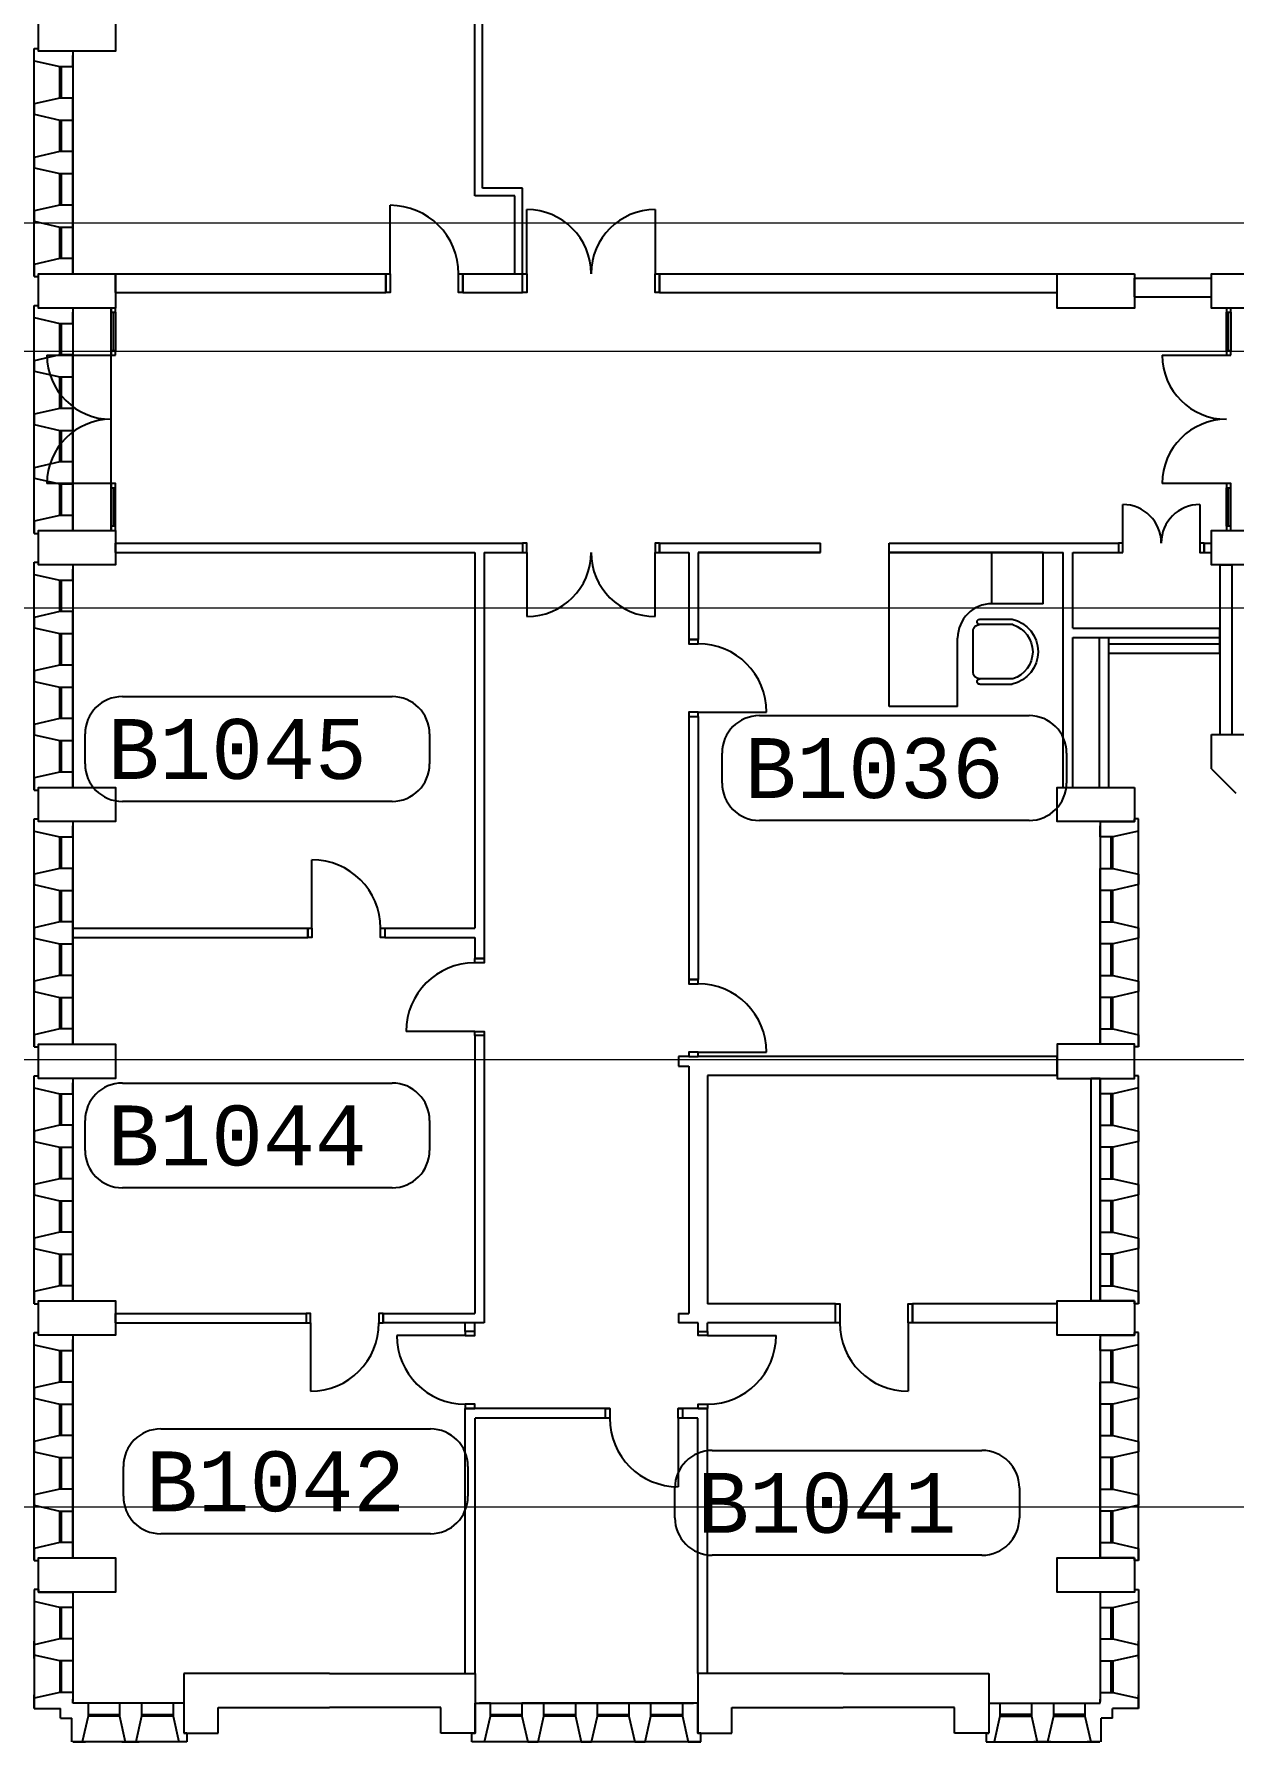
# Model space of a CAD drawing. Header units: millimetres. Extents: x -50633 to 80232, y -16408 to 66926.
# Drawn here: x -47983 to -33971, y -4174 to 15776 of the extents above; entities that cross this region are included whole.
import ezdxf

# ---------------------------------------------------------------- set-up
doc = ezdxf.new("R2010")
doc.units = ezdxf.units.MM
for name, color, linetype in [('Boundaries_and_building_grids', 140, 'Continuous'), ('DR', 8, 'Continuous'), ('FURNITURE', 40, 'Continuous'), ('NEW DRY WALLS', 1, 'Continuous'), ('RM', 4, 'Continuous'), ('TEXT', 2, 'Continuous'), ('WA_EXT', 7, 'Continuous'), ('WN', 4, 'Continuous')]:
    doc.layers.add(name, color=color, linetype=linetype)
doc.layers.get('0').off()
doc.styles.add('MONOTXT', font='monotxt.shx')

# ---------------------------------------------------------------- blocks, each defined once
blk = doc.blocks.new('Chair Accent 30x30')
at = {"linetype": 'Continuous'}
for p, q in [((-15, 3.09), (-15, 18)), ((-12.5, 18.32), (-12.5, 3)), ((12.5, 18.32), (12.5, 3)), ((15, 3.09), (15, 18)), ((-9.5, 0), (9.5, 0))]:
    blk.add_line(p, q, dxfattribs=at)
for centre, radius, start, end in [((0, 14.63), 15.37, 12.68038, 167.3196), ((0, 14.4), 13.1, 17.40798, 162.59194), ((-13.75, 3.09), 1.25, 180, 0), ((-9.5, 3), 3, 180, 270), ((9.5, 3), 3, 270, 0), ((13.75, 3.09), 1.25, 180, 0)]:
    blk.add_arc(centre, radius, start, end, dxfattribs=at)
blk = doc.blocks.new('computer desk with drawers')
at = {"linetype": 'Continuous'}
for p, q in [((0, -1800), (0, 0)), ((1200, 0), (0, 0)), ((1200, -600), (1200, 0)), ((1800, 0), (1200, 0)), ((1800, -600), (1800, 0)), ((1800, -600), (1200, -600)), ((800, -1800), (800, -1000)), ((800, -1800), (0, -1800))]:
    blk.add_line(p, q, dxfattribs=at)
blk.add_arc((1200, -1000), 400, 90, 180, dxfattribs=at)

msp = doc.modelspace()

# ---------------------------------------------------------------- linework, layer by layer
at = {"layer": 'Boundaries_and_building_grids', "color": 3, "linetype": 'Continuous', "lineweight": 0}
for p in [(35348, 13573), (70468, 12073), (71168, 9073), (48001, 3797), (71168, -1427), (71168, -4427), (74165, -5927)]:
    msp.add_xline(p, (1, 0), dxfattribs=at)
at = {"layer": 'DR', "linetype": 'Continuous'}
for p, q in [((-43825, 12976), (-43825, 13776)), ((-42228, 12976), (-42228, 13726)), ((-40728, 13726), (-40728, 12976)), ((-47833, 12026), (-47083, 12026)), ((-34808, 12026), (-34058, 12026)), ((-47083, 10526), (-47833, 10526)), ((-34058, 10526), (-34808, 10526)), ((-35269, 9831), (-35269, 10281)), ((-34369, 10281), (-34369, 9831)), ((-42228, 9721), (-42228, 8971)), ((-40728, 8971), (-40728, 9721)), ((-40228, 7855), (-39428, 7855)), ((-44738, 5331), (-44738, 6131)), ((-42838, 4126), (-43638, 4126)), ((-40228, 3881), (-39428, 3881)), ((-44756, 721), (-44756, -79)), ((-37775, 721), (-37775, -79)), ((-42948, 571), (-43748, 571)), ((-40118, 571), (-39318, 571)), ((-40461, -394), (-40461, -1194))]:
    msp.add_line(p, q, dxfattribs=at)
for points in [[(-43875, 12976), (-43825, 12976), (-43825, 12756), (-43875, 12756), (-43875, 12976)], [(-43025, 12976), (-42975, 12976), (-42975, 12756), (-43025, 12756), (-43025, 12976)], [(-42228, 12976), (-42228, 12756), (-42278, 12756), (-42278, 12976), (-42228, 12976)], [(-40678, 12976), (-40678, 12756), (-40728, 12756), (-40728, 12976), (-40678, 12976)], [(-47033, 12526), (-47033, 12576), (-47083, 12576), (-47083, 12526), (-47033, 12526)], [(-34008, 12526), (-34008, 12576), (-34058, 12576), (-34058, 12526), (-34008, 12526)], [(-47033, 12026), (-47033, 12076), (-47083, 12076), (-47083, 12026), (-47033, 12026)], [(-34008, 12026), (-34008, 12076), (-34058, 12076), (-34058, 12026), (-34008, 12026)], [(-47033, 10476), (-47033, 10526), (-47083, 10526), (-47083, 10476), (-47033, 10476)], [(-34008, 10476), (-34008, 10526), (-34058, 10526), (-34058, 10476), (-34008, 10476)], [(-47033, 9976), (-47033, 10026), (-47083, 10026), (-47083, 9976), (-47033, 9976)], [(-34008, 9976), (-34008, 10026), (-34058, 10026), (-34058, 9976), (-34008, 9976)], [(-42228, 9721), (-42228, 9831), (-42278, 9831), (-42278, 9721), (-42228, 9721)], [(-42228, 9721), (-42228, 9831), (-42278, 9831), (-42278, 9721), (-42228, 9721)], [(-40678, 9721), (-40678, 9831), (-40728, 9831), (-40728, 9721), (-40678, 9721)], [(-40678, 9721), (-40678, 9831), (-40728, 9831), (-40728, 9721), (-40678, 9721)], [(-35269, 9721), (-35269, 9831), (-35319, 9831), (-35319, 9721), (-35269, 9721)], [(-34319, 9721), (-34319, 9831), (-34369, 9831), (-34369, 9721), (-34319, 9721)], [(-40228, 8655), (-40228, 8705), (-40338, 8705), (-40338, 8655), (-40228, 8655)], [(-40228, 7805), (-40228, 7855), (-40338, 7855), (-40338, 7805), (-40228, 7805)], [(-44788, 5331), (-44738, 5331), (-44738, 5221), (-44788, 5221), (-44788, 5331)], [(-43938, 5331), (-43888, 5331), (-43888, 5221), (-43938, 5221), (-43938, 5331)], [(-42838, 4926), (-42838, 4976), (-42728, 4976), (-42728, 4926), (-42838, 4926)], [(-40228, 4681), (-40228, 4731), (-40338, 4731), (-40338, 4681), (-40228, 4681)], [(-42838, 4076), (-42838, 4126), (-42728, 4126), (-42728, 4076), (-42838, 4076)], [(-40228, 3831), (-40228, 3881), (-40338, 3881), (-40338, 3831), (-40228, 3831)], [(-44806, 721), (-44756, 721), (-44756, 831), (-44806, 831), (-44806, 721)], [(-43956, 721), (-43906, 721), (-43906, 831), (-43956, 831), (-43956, 721)], [(-38575, 721), (-38625, 721), (-38625, 941), (-38575, 941), (-38575, 721)], [(-37725, 721), (-37775, 721), (-37775, 941), (-37725, 941), (-37725, 721)], [(-42948, 621), (-42948, 571), (-42838, 571), (-42838, 621), (-42948, 621)], [(-40118, 621), (-40118, 571), (-40228, 571), (-40228, 621), (-40118, 621)], [(-42948, -229), (-42948, -279), (-42838, -279), (-42838, -229), (-42948, -229)], [(-41261, -394), (-41311, -394), (-41311, -279), (-41261, -279), (-41261, -394)], [(-40411, -394), (-40461, -394), (-40461, -279), (-40411, -279), (-40411, -394)], [(-40118, -229), (-40118, -279), (-40228, -279), (-40228, -229), (-40118, -229)]]:
    msp.add_lwpolyline(points, dxfattribs=at)
for centre, radius, start, end in [((-43825, 12976), 800, 0, 90), ((-42228, 12976), 750, 0, 90), ((-40728, 12976), 750, 90, 180), ((-47083, 12026), 750, 180, 270), ((-34058, 12026), 750, 180, 270), ((-47083, 10526), 750, 90, 180), ((-34058, 10526), 750, 90, 180), ((-35269, 9831), 450, 0, 90), ((-34369, 9831), 450, 90, 180), ((-42228, 9721), 750, 270, 0), ((-40728, 9721), 750, 180, 270), ((-40228, 7855), 800, 0, 90), ((-44738, 5331), 800, 0, 90), ((-42838, 4126), 800, 90, 180), ((-40228, 3881), 800, 0, 90), ((-44756, 721), 800, 270, 0), ((-37775, 721), 800, 180, 270), ((-42948, 571), 800, 180, 270), ((-40118, 571), 800, 270, 0), ((-40461, -394), 800, 180, 270)]:
    msp.add_arc(centre, radius, start, end, dxfattribs=at)
at = {"layer": 'NEW DRY WALLS'}
for p, q in [((-42948, 621), (-42948, 721)), ((-42838, 621), (-42838, 721)), ((-40228, 621), (-40228, 721)), ((-40118, 621), (-40118, 721)), ((-42948, -3374), (-42948, -279)), ((-42833, -494), (-42833, -394)), ((-40233, -3374), (-40233, -394)), ((-40118, -3374), (-40118, -279)), ((-42833, -3374), (-42833, -494))]:
    msp.add_line(p, q, dxfattribs=at)
at = {"layer": 'RM'}
msp.add_lwpolyline([(-47083, 12576), (-47533, 12576), (-47533, 9976), (-47083, 9976)], close=True, dxfattribs=at)
at = {"layer": 'TEXT', "linetype": 'Continuous'}
for p, q in [((-46952, 8037), (-43802, 8037)), ((-39512, 7814), (-36362, 7814)), ((-47389, 7250), (-47389, 7600)), ((-43364, 7600), (-43364, 7250)), ((-39949, 7027), (-39949, 7377)), ((-35924, 7377), (-35924, 7027)), ((-43802, 6812), (-46952, 6812)), ((-36362, 6589), (-39512, 6589)), ((-46952, 3522), (-43802, 3522)), ((-47389, 2735), (-47389, 3085)), ((-43364, 3085), (-43364, 2735)), ((-43802, 2297), (-46952, 2297)), ((-46504, -519), (-43354, -519)), ((-40063, -770), (-36913, -770)), ((-46941, -1306), (-46941, -956)), ((-42916, -956), (-42916, -1306)), ((-40500, -1557), (-40500, -1207)), ((-36475, -1207), (-36475, -1557)), ((-43354, -1744), (-46504, -1744)), ((-36913, -1995), (-40063, -1995))]:
    msp.add_line(p, q, dxfattribs=at)
for centre, start, end in [((-46952, 7600), 90, 180), ((-43802, 7600), 0, 90), ((-39512, 7377), 90, 180), ((-36362, 7377), 0, 90), ((-46952, 7250), 180, 270), ((-43802, 7250), 270, 0), ((-39512, 7027), 180, 270), ((-36362, 7027), 270, 0), ((-46952, 3085), 90, 180), ((-43802, 3085), 0, 90), ((-46952, 2735), 180, 270), ((-43802, 2735), 270, 0), ((-46504, -956), 90, 180), ((-43354, -956), 0, 90), ((-40063, -1207), 90, 180), ((-36913, -1207), 0, 90), ((-46504, -1306), 180, 270), ((-43354, -1306), 270, 0), ((-40063, -1557), 180, 270), ((-36913, -1557), 270, 0)]:
    msp.add_arc(centre, 437, start, end, dxfattribs=at)
at = {"layer": 'WA_EXT', "linetype": 'Continuous'}
for p, q in [((-42748, 13976), (-42748, 18976)), ((-42838, 13886), (-42838, 18886)), ((-42278, 13976), (-42748, 13976)), ((-42278, 12976), (-42278, 13976)), ((-42368, 13886), (-42838, 13886)), ((-42368, 12976), (-42368, 13886)), ((-47033, 12976), (-43875, 12976)), ((-47033, 12756), (-47033, 12976)), ((-43875, 12976), (-43875, 12756)), ((-42975, 12976), (-42278, 12976)), ((-42975, 12756), (-42975, 12976)), ((-42368, 12976), (-42278, 12976)), ((-42278, 12756), (-42278, 12976)), ((-40678, 12976), (-36033, 12976)), ((-40678, 12756), (-40678, 12976)), ((-36033, 12756), (-36033, 12976)), ((-35133, 12706), (-35133, 12926)), ((-35133, 12926), (-34233, 12926)), ((-34233, 12706), (-34233, 12926)), ((-47033, 12756), (-43875, 12756)), ((-42975, 12756), (-42278, 12756)), ((-40678, 12756), (-36033, 12756)), ((-35133, 12706), (-34233, 12706)), ((-47033, 9831), (-42278, 9831)), ((-47033, 9721), (-47033, 9831)), ((-47033, 9831), (-42278, 9831)), ((-46663, 9831), (-42278, 9831)), ((-46663, 9831), (-42278, 9831)), ((-42278, 9831), (-42278, 9721)), ((-42278, 9831), (-42278, 9721)), ((-40678, 9831), (-40678, 9721)), ((-40678, 9831), (-38797, 9831)), ((-40678, 9831), (-38797, 9831)), ((-40678, 9831), (-40678, 9721)), ((-40678, 9831), (-38797, 9831)), ((-40678, 9831), (-38797, 9831)), ((-38797, 9721), (-38797, 9831)), ((-38797, 9721), (-38797, 9831)), ((-37997, 9831), (-35917, 9831)), ((-37997, 9721), (-37997, 9831)), ((-37997, 9831), (-35319, 9831)), ((-37997, 9721), (-37997, 9831)), ((-37997, 9831), (-35917, 9831)), ((-37997, 9831), (-35319, 9831)), ((-35319, 9831), (-35319, 9721)), ((-34319, 9831), (-34319, 9721)), ((-34319, 9831), (-34233, 9831)), ((-34233, 9721), (-34233, 9831)), ((-47033, 9721), (-42838, 9721)), ((-47033, 9721), (-42838, 9721)), ((-42838, 9721), (-42838, 5331)), ((-42728, 9721), (-42728, 4976)), ((-42728, 9721), (-42278, 9721)), ((-42728, 9721), (-42278, 9721)), ((-40678, 9721), (-40338, 9721)), ((-40678, 9721), (-40338, 9721)), ((-40338, 9721), (-40338, 8705)), ((-40228, 9721), (-40228, 8705)), ((-38797, 9721), (-40228, 9721)), ((-40228, 9721), (-38797, 9721)), ((-40228, 9721), (-38797, 9721)), ((-38797, 9721), (-40228, 9721)), ((-37997, 9721), (-35963, 9721)), ((-37997, 9721), (-35963, 9721)), ((-37997, 9721), (-35963, 9721)), ((-37997, 9721), (-35963, 9721)), ((-35963, 6976), (-35963, 9721)), ((-35853, 8837), (-35853, 9721)), ((-35853, 9721), (-35319, 9721)), ((-34319, 9721), (-34233, 9721)), ((-34133, 9576), (-34133, 7593)), ((-34133, 9576), (-33993, 9576)), ((-33993, 9576), (-33993, 7593)), ((-35853, 8837), (-34133, 8837)), ((-34133, 8727), (-34133, 8837)), ((-40338, 8705), (-40228, 8705)), ((-35853, 8727), (-34133, 8727)), ((-35853, 6976), (-35853, 8727)), ((-35541, 6976), (-35541, 8727)), ((-35431, 6976), (-35431, 8727)), ((-35431, 8654), (-34133, 8654)), ((-34133, 8544), (-34133, 8727)), ((-35431, 8544), (-34133, 8544)), ((-40338, 7805), (-40228, 7805)), ((-40338, 7805), (-40338, 4731)), ((-40228, 7805), (-40228, 4731)), ((-34233, 7593), (-33833, 7593)), ((-34233, 7193), (-34233, 7593)), ((-34133, 7593), (-33993, 7593)), ((-34233, 7193), (-33950, 6910)), ((-35963, 6976), (-35853, 6976)), ((-35541, 6976), (-35431, 6976)), ((-47533, 5331), (-44788, 5331)), ((-47533, 5221), (-47533, 5331)), ((-47533, 5221), (-44788, 5221)), ((-44788, 5331), (-44788, 5221)), ((-43888, 5331), (-43888, 5221)), ((-43888, 5331), (-42838, 5331)), ((-43888, 5221), (-42838, 5221)), ((-42838, 5221), (-42838, 4976)), ((-42728, 4976), (-42838, 4976)), ((-40338, 4731), (-40228, 4731)), ((-42728, 4076), (-42838, 4076)), ((-42838, 4076), (-42838, 3476)), ((-42728, 4076), (-42728, 3831)), ((-42728, 3831), (-42728, 3476)), ((-40338, 3831), (-40458, 3831)), ((-40458, 3831), (-40458, 3721)), ((-40338, 3831), (-40228, 3831)), ((-36033, 3831), (-40228, 3831)), ((-36033, 3611), (-36033, 3831)), ((-40458, 3721), (-40338, 3721)), ((-40338, 3721), (-40338, 831)), ((-36033, 3611), (-40118, 3611)), ((-40118, 3611), (-40118, 941)), ((-42838, 3476), (-42838, 831)), ((-42728, 3476), (-42728, 721)), ((-35533, 3576), (-35643, 3576)), ((-35643, 3576), (-35643, 976)), ((-35533, 976), (-35533, 3576)), ((-47033, 831), (-44806, 831)), ((-47033, 721), (-47033, 831)), ((-44806, 831), (-44806, 721)), ((-43906, 831), (-43906, 721)), ((-43906, 831), (-42838, 831)), ((-40458, 831), (-40338, 831)), ((-40458, 831), (-40458, 721)), ((-38625, 941), (-40118, 941)), ((-38625, 721), (-38625, 941)), ((-36033, 941), (-37725, 941)), ((-37725, 721), (-37725, 941)), ((-36033, 721), (-36033, 941)), ((-35533, 976), (-35643, 976)), ((-47033, 721), (-44806, 721)), ((-42728, 721), (-43906, 721)), ((-42838, 621), (-42948, 621)), ((-40228, 721), (-40458, 721)), ((-40228, 621), (-40118, 621)), ((-38625, 721), (-40118, 721)), ((-36033, 721), (-37725, 721)), ((-42838, -279), (-42948, -279)), ((-41261, -279), (-42948, -279)), ((-41261, -394), (-42833, -394)), ((-40118, -279), (-40461, -279)), ((-40233, -394), (-40461, -394)), ((-40228, -279), (-40118, -279)), ((-44533, -3374), (-46233, -3374)), ((-46233, -3374), (-46233, -4074)), ((-44533, -3374), (-42833, -3374)), ((-42833, -3374), (-42833, -4074)), ((-38533, -3374), (-40233, -3374)), ((-40233, -3374), (-40233, -4074)), ((-38533, -3374), (-36833, -3374)), ((-36833, -3374), (-36833, -4074)), ((-45833, -3774), (-44533, -3774)), ((-45833, -4074), (-45833, -3774)), ((-43233, -3774), (-44533, -3774)), ((-43233, -4074), (-43233, -3774)), ((-41478, -3724), (-41588, -3724)), ((-39833, -4074), (-39833, -3774)), ((-39833, -3774), (-38533, -3774)), ((-37233, -3774), (-38533, -3774)), ((-37233, -4074), (-37233, -3774)), ((-46233, -4074), (-45833, -4074)), ((-42833, -4074), (-43233, -4074)), ((-40233, -4074), (-39833, -4074)), ((-36833, -4074), (-37233, -4074))]:
    msp.add_line(p, q, dxfattribs=at)
for points in [[(-47933, 15576), (-47933, 15976), (-47033, 15976), (-47033, 15576), (-47933, 15576)], [(-47933, 12576), (-47933, 12976), (-47033, 12976), (-47033, 12576), (-47933, 12576)], [(-35133, 12976), (-35133, 12576), (-36033, 12576), (-36033, 12976), (-35133, 12976)], [(-33833, 12576), (-34233, 12576), (-34233, 12976), (-33833, 12976), (-33833, 12576)], [(-47933, 9576), (-47933, 9976), (-47033, 9976), (-47033, 9576), (-47933, 9576)], [(-33833, 9576), (-34233, 9576), (-34233, 9976), (-33833, 9976), (-33833, 9576)], [(-47933, 6576), (-47933, 6976), (-47033, 6976), (-47033, 6576), (-47933, 6576)], [(-35133, 6976), (-35133, 6576), (-36033, 6576), (-36033, 6976), (-35133, 6976)], [(-47933, 3576), (-47933, 3976), (-47033, 3976), (-47033, 3576), (-47933, 3576)], [(-35133, 3576), (-35133, 3976), (-36033, 3976), (-36033, 3576), (-35133, 3576)], [(-47933, 576), (-47933, 976), (-47033, 976), (-47033, 576), (-47933, 576)], [(-35133, 976), (-35133, 576), (-36033, 576), (-36033, 976), (-35133, 976)], [(-47933, -2424), (-47933, -2024), (-47033, -2024), (-47033, -2424), (-47933, -2424)], [(-35133, -2024), (-35133, -2424), (-36033, -2424), (-36033, -2024), (-35133, -2024)]]:
    msp.add_lwpolyline(points, dxfattribs=at)
at = {"layer": 'WN', "linetype": 'Continuous'}
for p, q in [((-47983, 12944), (-47983, 15607)), ((-47983, 15607), (-47933, 15607)), ((-47533, 15576), (-47533, 12976)), ((-47983, 15465), (-47683, 15397)), ((-47683, 15029), (-47683, 15397)), ((-47683, 15397), (-47533, 15397)), ((-47663, 15029), (-47663, 15397)), ((-47533, 15397), (-47533, 15526)), ((-47683, 15029), (-47983, 14961)), ((-47533, 15029), (-47683, 15029)), ((-47533, 12976), (-47533, 15029)), ((-47983, 14961), (-47983, 14840)), ((-47983, 14840), (-47683, 14772)), ((-47683, 14404), (-47683, 14772)), ((-47683, 14772), (-47533, 14772)), ((-47663, 14404), (-47663, 14772)), ((-47533, 14772), (-47533, 14404)), ((-47683, 14404), (-47983, 14336)), ((-47533, 14404), (-47683, 14404)), ((-47983, 14336), (-47983, 14215)), ((-47983, 14215), (-47683, 14147)), ((-47683, 14147), (-47533, 14147)), ((-47683, 13779), (-47683, 14147)), ((-47663, 13779), (-47663, 14147)), ((-47533, 14147), (-47533, 13779)), ((-47683, 13779), (-47983, 13711)), ((-47533, 13779), (-47683, 13779)), ((-47983, 13711), (-47983, 13590)), ((-47983, 13590), (-47683, 13522)), ((-47683, 13522), (-47533, 13522)), ((-47683, 13154), (-47683, 13522)), ((-47663, 13154), (-47663, 13522)), ((-47533, 13522), (-47533, 13154)), ((-47683, 13154), (-47983, 13086)), ((-47983, 13086), (-47983, 12944)), ((-47933, 12976), (-47533, 12976)), ((-47933, 12944), (-47933, 12976)), ((-47533, 13154), (-47683, 13154)), ((-47983, 12944), (-47933, 12944)), ((-47983, 9944), (-47983, 12607)), ((-47983, 12607), (-47933, 12607)), ((-47533, 12576), (-47533, 9976)), ((-47983, 12465), (-47683, 12397)), ((-47683, 12029), (-47683, 12397)), ((-47683, 12397), (-47533, 12397)), ((-47663, 12029), (-47663, 12397)), ((-47533, 12397), (-47533, 12526)), ((-47083, 12076), (-47083, 12526)), ((-47058, 12076), (-47058, 12526)), ((-47033, 12526), (-47033, 12076)), ((-34058, 12076), (-34058, 12526)), ((-34033, 12076), (-34033, 12526)), ((-34008, 12526), (-34008, 12076)), ((-47683, 12029), (-47983, 11961)), ((-47533, 12029), (-47683, 12029)), ((-47533, 9976), (-47533, 12029)), ((-47983, 11961), (-47983, 11840)), ((-47983, 11840), (-47683, 11772)), ((-47683, 11404), (-47683, 11772)), ((-47683, 11772), (-47533, 11772)), ((-47663, 11404), (-47663, 11772)), ((-47533, 11772), (-47533, 11404)), ((-47683, 11404), (-47983, 11336)), ((-47533, 11404), (-47683, 11404)), ((-47983, 11336), (-47983, 11215)), ((-47983, 11215), (-47683, 11147)), ((-47683, 11147), (-47533, 11147)), ((-47683, 10779), (-47683, 11147)), ((-47663, 10779), (-47663, 11147)), ((-47533, 11147), (-47533, 10779)), ((-47683, 10779), (-47983, 10711)), ((-47533, 10779), (-47683, 10779)), ((-47983, 10711), (-47983, 10590)), ((-47983, 10590), (-47683, 10522)), ((-47683, 10522), (-47533, 10522)), ((-47683, 10154), (-47683, 10522)), ((-47663, 10154), (-47663, 10522)), ((-47533, 10522), (-47533, 10154)), ((-47083, 10026), (-47083, 10476)), ((-47058, 10026), (-47058, 10476)), ((-47033, 10026), (-47033, 10476)), ((-34058, 10026), (-34058, 10476)), ((-34033, 10026), (-34033, 10476)), ((-34008, 10026), (-34008, 10476)), ((-47683, 10154), (-47983, 10086)), ((-47983, 10086), (-47983, 9944)), ((-47933, 9976), (-47533, 9976)), ((-47933, 9944), (-47933, 9976)), ((-47533, 10154), (-47683, 10154)), ((-47983, 9944), (-47933, 9944)), ((-47983, 9607), (-47933, 9607)), ((-47983, 6944), (-47983, 9607)), ((-47983, 9465), (-47683, 9397)), ((-47683, 9397), (-47533, 9397)), ((-47683, 9029), (-47683, 9397)), ((-47663, 9029), (-47663, 9397)), ((-47533, 9576), (-47533, 6976)), ((-47533, 9397), (-47533, 9526)), ((-47683, 9029), (-47983, 8961)), ((-47533, 9029), (-47683, 9029)), ((-47533, 6976), (-47533, 9029)), ((-47983, 8961), (-47983, 8840)), ((-47983, 8840), (-47683, 8772)), ((-47683, 8404), (-47683, 8772)), ((-47683, 8772), (-47533, 8772)), ((-47663, 8404), (-47663, 8772)), ((-47533, 8772), (-47533, 8404)), ((-47683, 8404), (-47983, 8336)), ((-47533, 8404), (-47683, 8404)), ((-47983, 8336), (-47983, 8215)), ((-47983, 8215), (-47683, 8147)), ((-47683, 8147), (-47533, 8147)), ((-47683, 7779), (-47683, 8147)), ((-47663, 7779), (-47663, 8147)), ((-47533, 8147), (-47533, 7779)), ((-47683, 7779), (-47983, 7711)), ((-47983, 7711), (-47983, 7590)), ((-47983, 7590), (-47683, 7522)), ((-47533, 7779), (-47683, 7779)), ((-47683, 7522), (-47533, 7522)), ((-47683, 7154), (-47683, 7522)), ((-47663, 7154), (-47663, 7522)), ((-47533, 7522), (-47533, 7154)), ((-47683, 7154), (-47983, 7086)), ((-47983, 7086), (-47983, 6944)), ((-47533, 7154), (-47683, 7154)), ((-47983, 6944), (-47933, 6944)), ((-47933, 6944), (-47933, 6976)), ((-47933, 6976), (-47533, 6976)), ((-47983, 3944), (-47983, 6607)), ((-47983, 6607), (-47933, 6607)), ((-35083, 6607), (-35133, 6607)), ((-35083, 3944), (-35083, 6607)), ((-47983, 6465), (-47683, 6397)), ((-47683, 6029), (-47683, 6397)), ((-47683, 6397), (-47533, 6397)), ((-47663, 6029), (-47663, 6397)), ((-47533, 6576), (-47533, 3976)), ((-47533, 6397), (-47533, 6526)), ((-35533, 6576), (-35533, 3976)), ((-35533, 6397), (-35533, 6526)), ((-35383, 6397), (-35533, 6397)), ((-35403, 6029), (-35403, 6397)), ((-35083, 6465), (-35383, 6397)), ((-35383, 6029), (-35383, 6397)), ((-47683, 6029), (-47983, 5961)), ((-47533, 6029), (-47683, 6029)), ((-47533, 3976), (-47533, 6029)), ((-35533, 3976), (-35533, 6029)), ((-35533, 6029), (-35383, 6029)), ((-35383, 6029), (-35083, 5961)), ((-47983, 5961), (-47983, 5840)), ((-47983, 5840), (-47683, 5772)), ((-35083, 5840), (-35383, 5772)), ((-35083, 5961), (-35083, 5840)), ((-47683, 5772), (-47533, 5772)), ((-47683, 5404), (-47683, 5772)), ((-47663, 5404), (-47663, 5772)), ((-47533, 5772), (-47533, 5404)), ((-35533, 5772), (-35533, 5404)), ((-35383, 5772), (-35533, 5772)), ((-35403, 5404), (-35403, 5772)), ((-35383, 5404), (-35383, 5772)), ((-47683, 5404), (-47983, 5336)), ((-47533, 5404), (-47683, 5404)), ((-35533, 5404), (-35383, 5404)), ((-35383, 5404), (-35083, 5336)), ((-47983, 5336), (-47983, 5215)), ((-47983, 5215), (-47683, 5147)), ((-35083, 5215), (-35383, 5147)), ((-35083, 5336), (-35083, 5215)), ((-47683, 5147), (-47533, 5147)), ((-47683, 4779), (-47683, 5147)), ((-47663, 4779), (-47663, 5147)), ((-47533, 5147), (-47533, 4779)), ((-35383, 5147), (-35533, 5147)), ((-35533, 5147), (-35533, 4779)), ((-35403, 4779), (-35403, 5147)), ((-35383, 4779), (-35383, 5147)), ((-47683, 4779), (-47983, 4711)), ((-47983, 4711), (-47983, 4590)), ((-47983, 4590), (-47683, 4522)), ((-47533, 4779), (-47683, 4779)), ((-35533, 4779), (-35383, 4779)), ((-35383, 4779), (-35083, 4711)), ((-35083, 4590), (-35383, 4522)), ((-35083, 4711), (-35083, 4590)), ((-47683, 4522), (-47533, 4522)), ((-47683, 4154), (-47683, 4522)), ((-47663, 4154), (-47663, 4522)), ((-47533, 4522), (-47533, 4154)), ((-35533, 4522), (-35533, 4154)), ((-35383, 4522), (-35533, 4522)), ((-35403, 4154), (-35403, 4522)), ((-35383, 4154), (-35383, 4522)), ((-47683, 4154), (-47983, 4086)), ((-47983, 4086), (-47983, 3944)), ((-47533, 4154), (-47683, 4154)), ((-35533, 4154), (-35383, 4154)), ((-35383, 4154), (-35083, 4086)), ((-35083, 4086), (-35083, 3944)), ((-47983, 3944), (-47933, 3944)), ((-47933, 3976), (-47533, 3976)), ((-47933, 3944), (-47933, 3976)), ((-35133, 3976), (-35533, 3976)), ((-35133, 3944), (-35133, 3976)), ((-35083, 3944), (-35133, 3944)), ((-47983, 3607), (-47933, 3607)), ((-47983, 944), (-47983, 3607)), ((-35083, 3607), (-35133, 3607)), ((-35083, 944), (-35083, 3607)), ((-47983, 3465), (-47683, 3397)), ((-47683, 3029), (-47683, 3397)), ((-47683, 3397), (-47533, 3397)), ((-47663, 3029), (-47663, 3397)), ((-47533, 3576), (-47533, 976)), ((-47533, 3397), (-47533, 3526)), ((-35533, 3576), (-35533, 976)), ((-35533, 3397), (-35533, 3526)), ((-35383, 3397), (-35533, 3397)), ((-35403, 3029), (-35403, 3397)), ((-35083, 3465), (-35383, 3397)), ((-35383, 3029), (-35383, 3397)), ((-47683, 3029), (-47983, 2961)), ((-47533, 3029), (-47683, 3029)), ((-47533, 976), (-47533, 3029)), ((-35533, 976), (-35533, 3029)), ((-35533, 3029), (-35383, 3029)), ((-35383, 3029), (-35083, 2961)), ((-47983, 2961), (-47983, 2840)), ((-47983, 2840), (-47683, 2772)), ((-35083, 2840), (-35383, 2772)), ((-35083, 2961), (-35083, 2840)), ((-47683, 2404), (-47683, 2772)), ((-47683, 2772), (-47533, 2772)), ((-47663, 2404), (-47663, 2772)), ((-47533, 2772), (-47533, 2404)), ((-35383, 2772), (-35533, 2772)), ((-35533, 2772), (-35533, 2404)), ((-35403, 2404), (-35403, 2772)), ((-35383, 2404), (-35383, 2772)), ((-47683, 2404), (-47983, 2336)), ((-47533, 2404), (-47683, 2404)), ((-35533, 2404), (-35383, 2404)), ((-35383, 2404), (-35083, 2336)), ((-47983, 2336), (-47983, 2215)), ((-47983, 2215), (-47683, 2147)), ((-35083, 2215), (-35383, 2147)), ((-35083, 2336), (-35083, 2215)), ((-47683, 2147), (-47533, 2147)), ((-47683, 1779), (-47683, 2147)), ((-47663, 1779), (-47663, 2147)), ((-47533, 2147), (-47533, 1779)), ((-35383, 2147), (-35533, 2147)), ((-35533, 2147), (-35533, 1779)), ((-35403, 1779), (-35403, 2147)), ((-35383, 1779), (-35383, 2147)), ((-47683, 1779), (-47983, 1711)), ((-47983, 1711), (-47983, 1590)), ((-47533, 1779), (-47683, 1779)), ((-35533, 1779), (-35383, 1779)), ((-35383, 1779), (-35083, 1711)), ((-35083, 1711), (-35083, 1590)), ((-47983, 1590), (-47683, 1522)), ((-47683, 1522), (-47533, 1522)), ((-47683, 1154), (-47683, 1522)), ((-47663, 1154), (-47663, 1522)), ((-47533, 1522), (-47533, 1154)), ((-35533, 1522), (-35533, 1154)), ((-35383, 1522), (-35533, 1522)), ((-35403, 1154), (-35403, 1522)), ((-35083, 1590), (-35383, 1522)), ((-35383, 1154), (-35383, 1522)), ((-47683, 1154), (-47983, 1086)), ((-47983, 1086), (-47983, 944)), ((-47533, 1154), (-47683, 1154)), ((-35533, 1154), (-35383, 1154)), ((-35383, 1154), (-35083, 1086)), ((-35083, 1086), (-35083, 944)), ((-47983, 944), (-47933, 944)), ((-47933, 976), (-47533, 976)), ((-47933, 944), (-47933, 976)), ((-35133, 976), (-35533, 976)), ((-35133, 944), (-35133, 976)), ((-35083, 944), (-35133, 944)), ((-47983, -2056), (-47983, 607)), ((-47983, 607), (-47933, 607)), ((-35083, 607), (-35133, 607)), ((-35083, -2056), (-35083, 607)), ((-47983, 465), (-47683, 397)), ((-47533, 576), (-47533, -2024)), ((-47533, 397), (-47533, 526)), ((-35533, 576), (-35533, -2024)), ((-35533, 397), (-35533, 526)), ((-35083, 465), (-35383, 397)), ((-47683, 29), (-47683, 397)), ((-47683, 397), (-47533, 397)), ((-47663, 29), (-47663, 397)), ((-35383, 397), (-35533, 397)), ((-35403, 29), (-35403, 397)), ((-35383, 29), (-35383, 397)), ((-47683, 29), (-47983, -39)), ((-47533, 29), (-47683, 29)), ((-47533, -2024), (-47533, 29)), ((-35533, -2024), (-35533, 29)), ((-35533, 29), (-35383, 29)), ((-35383, 29), (-35083, -39)), ((-47983, -39), (-47983, -160)), ((-47983, -160), (-47683, -228)), ((-35083, -160), (-35383, -228)), ((-35083, -39), (-35083, -160)), ((-47683, -596), (-47683, -228)), ((-47683, -228), (-47533, -228)), ((-47663, -596), (-47663, -228)), ((-47533, -228), (-47533, -596)), ((-35533, -228), (-35533, -596)), ((-35383, -228), (-35533, -228)), ((-35403, -596), (-35403, -228)), ((-35383, -596), (-35383, -228)), ((-47683, -596), (-47983, -664)), ((-47533, -596), (-47683, -596)), ((-35533, -596), (-35383, -596)), ((-35383, -596), (-35083, -664)), ((-47983, -664), (-47983, -785)), ((-47983, -785), (-47683, -853)), ((-35083, -785), (-35383, -853)), ((-35083, -664), (-35083, -785)), ((-47683, -853), (-47533, -853)), ((-47683, -1221), (-47683, -853)), ((-47663, -1221), (-47663, -853)), ((-47533, -853), (-47533, -1221)), ((-35383, -853), (-35533, -853)), ((-35533, -853), (-35533, -1221)), ((-35403, -1221), (-35403, -853)), ((-35383, -1221), (-35383, -853)), ((-47683, -1221), (-47983, -1289)), ((-47983, -1289), (-47983, -1410)), ((-47533, -1221), (-47683, -1221)), ((-35533, -1221), (-35383, -1221)), ((-35383, -1221), (-35083, -1289)), ((-35083, -1289), (-35083, -1410)), ((-47983, -1410), (-47683, -1478)), ((-47683, -1478), (-47533, -1478)), ((-47683, -1846), (-47683, -1478)), ((-47663, -1846), (-47663, -1478)), ((-47533, -1478), (-47533, -1846)), ((-35383, -1478), (-35533, -1478)), ((-35533, -1478), (-35533, -1846)), ((-35403, -1846), (-35403, -1478)), ((-35083, -1410), (-35383, -1478)), ((-35383, -1846), (-35383, -1478)), ((-47683, -1846), (-47983, -1914)), ((-47983, -1914), (-47983, -2056)), ((-47533, -1846), (-47683, -1846)), ((-35533, -1846), (-35383, -1846)), ((-35383, -1846), (-35083, -1914)), ((-35083, -1914), (-35083, -2056)), ((-47983, -2056), (-47933, -2056)), ((-47933, -2056), (-47933, -2024)), ((-47933, -2024), (-47533, -2024)), ((-35133, -2024), (-35533, -2024)), ((-35133, -2056), (-35133, -2024)), ((-35083, -2056), (-35133, -2056)), ((-47983, -2393), (-47983, -3724)), ((-47983, -2393), (-47983, -2543)), ((-47933, -2393), (-47983, -2393)), ((-35133, -2393), (-35083, -2393)), ((-35083, -2393), (-35083, -3724)), ((-35083, -2393), (-35083, -2543)), ((-47683, -2603), (-47983, -2535)), ((-47533, -2424), (-47533, -3099)), ((-35533, -2424), (-35533, -3099)), ((-35383, -2603), (-35083, -2535)), ((-47533, -2603), (-47683, -2603)), ((-47683, -2603), (-47683, -2971)), ((-47663, -2971), (-47663, -2603)), ((-35533, -2603), (-35383, -2603)), ((-35403, -2971), (-35403, -2603)), ((-35383, -2603), (-35383, -2971)), ((-47683, -2971), (-47983, -3039)), ((-47533, -2971), (-47683, -2971)), ((-35533, -2971), (-35383, -2971)), ((-35383, -2971), (-35083, -3039)), ((-47983, -3199), (-47983, -2999)), ((-47983, -3099), (-47983, -3199)), ((-47683, -3228), (-47983, -3160)), ((-47533, -3099), (-47533, -3249)), ((-47533, -3099), (-47533, -3702)), ((-35533, -3099), (-35533, -3249)), ((-35533, -3099), (-35533, -3702)), ((-35383, -3228), (-35083, -3160)), ((-35083, -3199), (-35083, -2999)), ((-35083, -3099), (-35083, -3199)), ((-47533, -3228), (-47683, -3228)), ((-47683, -3228), (-47683, -3596)), ((-47663, -3596), (-47663, -3228)), ((-35533, -3228), (-35383, -3228)), ((-35403, -3596), (-35403, -3228)), ((-35383, -3228), (-35383, -3596)), ((-47683, -3596), (-47983, -3664)), ((-47983, -3724), (-47983, -3624)), ((-47983, -3724), (-47983, -3785)), ((-47983, -3785), (-47983, -3724)), ((-47983, -3785), (-47676, -3785)), ((-47533, -3596), (-47683, -3596)), ((-47676, -3897), (-47676, -3785)), ((-47533, -3724), (-47533, -3674)), ((-46858, -3724), (-47533, -3724)), ((-47354, -3724), (-47354, -3874)), ((-46858, -3724), (-47008, -3724)), ((-46986, -3724), (-46986, -3874)), ((-46233, -3724), (-46858, -3724)), ((-46729, -3724), (-46729, -3874)), ((-46361, -3724), (-46361, -3874)), ((-46233, -3724), (-46233, -4074)), ((-42833, -3724), (-40283, -3724)), ((-42654, -3724), (-42783, -3724)), ((-42654, -3874), (-42654, -3724)), ((-40233, -3724), (-42286, -3724)), ((-42286, -3724), (-42286, -3874)), ((-42029, -3724), (-41661, -3724)), ((-42029, -3874), (-42029, -3724)), ((-41661, -3724), (-41661, -3874)), ((-41404, -3724), (-41036, -3724)), ((-41404, -3874), (-41404, -3724)), ((-41036, -3724), (-41036, -3874)), ((-40779, -3874), (-40779, -3724)), ((-40779, -3724), (-40411, -3724)), ((-40411, -3724), (-40411, -3874)), ((-36833, -3724), (-36833, -4074)), ((-36833, -3724), (-36208, -3724)), ((-36704, -3724), (-36704, -3874)), ((-36336, -3724), (-36336, -3874)), ((-36208, -3724), (-36058, -3724)), ((-36208, -3724), (-35533, -3724)), ((-36079, -3724), (-36079, -3874)), ((-35711, -3724), (-35711, -3874)), ((-35533, -3596), (-35383, -3596)), ((-35533, -3724), (-35533, -3674)), ((-35083, -3785), (-35390, -3785)), ((-35390, -3897), (-35390, -3785)), ((-35383, -3596), (-35083, -3664)), ((-35083, -3724), (-35083, -3624)), ((-35083, -3724), (-35083, -3785)), ((-35083, -3785), (-35083, -3724)), ((-47676, -3897), (-47543, -3897)), ((-47543, -4174), (-47543, -3897)), ((-47354, -3874), (-47422, -4174)), ((-47354, -3854), (-46986, -3854)), ((-46986, -3874), (-47354, -3874)), ((-46986, -3874), (-46918, -4174)), ((-46729, -3874), (-46797, -4174)), ((-46729, -3854), (-46361, -3854)), ((-46361, -3874), (-46729, -3874)), ((-46361, -3874), (-46293, -4174)), ((-42722, -4174), (-42654, -3874)), ((-42654, -3854), (-42286, -3854)), ((-42286, -3874), (-42654, -3874)), ((-42286, -3874), (-42218, -4174)), ((-42097, -4174), (-42029, -3874)), ((-42029, -3854), (-41661, -3854)), ((-41661, -3874), (-42029, -3874)), ((-41661, -3874), (-41593, -4174)), ((-41472, -4174), (-41404, -3874)), ((-41404, -3854), (-41036, -3854)), ((-41036, -3874), (-41404, -3874)), ((-41036, -3874), (-40968, -4174)), ((-40847, -4174), (-40779, -3874)), ((-40779, -3854), (-40411, -3854)), ((-40411, -3874), (-40779, -3874)), ((-40411, -3874), (-40343, -4174)), ((-36704, -3874), (-36772, -4174)), ((-36336, -3854), (-36704, -3854)), ((-36704, -3874), (-36336, -3874)), ((-36336, -3874), (-36268, -4174)), ((-36079, -3874), (-36147, -4174)), ((-35711, -3854), (-36079, -3854)), ((-36079, -3874), (-35711, -3874)), ((-35711, -3874), (-35643, -4174)), ((-35522, -4174), (-35522, -3897)), ((-35390, -3897), (-35522, -3897)), ((-47531, -4174), (-47383, -4174)), ((-46201, -4174), (-47531, -4174)), ((-46958, -4174), (-46758, -4174)), ((-46858, -4174), (-46958, -4174)), ((-46201, -4174), (-46301, -4174)), ((-46201, -4074), (-46233, -4074)), ((-46201, -4074), (-46201, -4174)), ((-42871, -4174), (-42871, -4074)), ((-40195, -4174), (-42871, -4174)), ((-42218, -4174), (-42097, -4174)), ((-41593, -4174), (-41472, -4174)), ((-40968, -4174), (-40847, -4174)), ((-40343, -4174), (-40195, -4174)), ((-40195, -4174), (-40195, -4074)), ((-36864, -4074), (-36833, -4074)), ((-36864, -4074), (-36864, -4174)), ((-36864, -4174), (-35535, -4174)), ((-36864, -4174), (-36764, -4174)), ((-36108, -4174), (-36308, -4174)), ((-36208, -4174), (-36108, -4174)), ((-35535, -4174), (-35683, -4174))]:
    msp.add_line(p, q, dxfattribs=at)
for points in [[(-47533, 15576), (-47933, 15576), (-47933, 15607)], [(-47533, 12576), (-47933, 12576), (-47933, 12607)], [(-47533, 9576), (-47933, 9576), (-47933, 9607)], [(-47533, 6576), (-47933, 6576), (-47933, 6607)], [(-35533, 6576), (-35133, 6576), (-35133, 6607)], [(-47533, 3576), (-47933, 3576), (-47933, 3607)], [(-35533, 3576), (-35133, 3576), (-35133, 3607)], [(-47533, 576), (-47933, 576), (-47933, 607)], [(-35533, 576), (-35133, 576), (-35133, 607)], [(-47933, -2393), (-47933, -2424), (-47533, -2424)], [(-35133, -2393), (-35133, -2424), (-35533, -2424)], [(-42871, -4074), (-42833, -4074), (-42833, -3724)], [(-40195, -4074), (-40233, -4074), (-40233, -3724)]]:
    msp.add_lwpolyline(points, dxfattribs=at)

# ---------------------------------------------------------------- block references
at = {"layer": 'FURNITURE', "linetype": 'Continuous'}
msp.add_blockref('computer desk with drawers', (-37997, 9721), dxfattribs=at)
at = {"layer": 'FURNITURE', "linetype": 'Continuous', "xscale": -25.3125, "yscale": 25.3125, "zscale": 25.3125, "rotation": 270}
msp.add_blockref('Chair Accent 30x30', (-37017, 8561), dxfattribs=at)

# ---------------------------------------------------------------- texts
at = {"layer": 'TEXT', "linetype": 'Continuous', "style": 'MONOTXT'}
for s, p in [('B1045', (-47127, 7075)), ('B1036', (-39687, 6852)), ('B1044', (-47127, 2560)), ('B1042', (-46679, -1481)), ('B1041', (-40238, -1732))]:
    msp.add_text(s, height=700, dxfattribs=at).set_placement(p)

doc.saveas('drawing.dxf')
